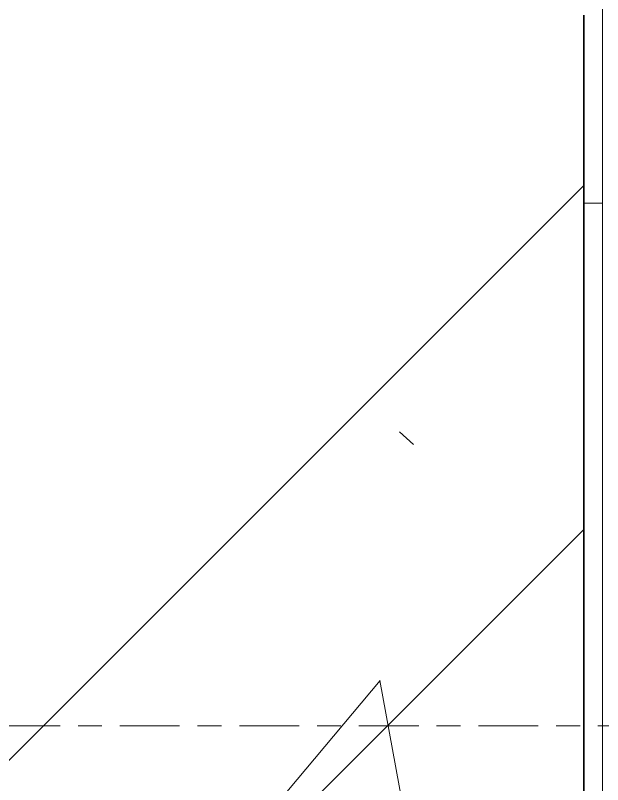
# Model space of a CAD drawing. Header units: millimetres. Extents: x -38913 to 20524, y -4975 to 129755.
# Drawn here: x 11317.4 to 11473.4, y 8984.4 to 9188.8 of the extents above; entities that cross this region are included whole.
import ezdxf

# ---------------------------------------------------------------- set-up
doc = ezdxf.new("R2010")
doc.units = ezdxf.units.MM
doc.linetypes.add('Centre', pattern=[31.75, 6.35, -4.7625, 15.875, -4.7625])
for name, color, linetype, lineweight in [('A-FLOR-HRAL-2', 11, 'Continuous', 9), ('A-FLOR-LEVL-2', 51, 'Centre', 9), ('S-STRS-1', 253, 'Continuous', 18), ('S-STRS-2', 31, 'Continuous', 35)]:
    doc.layers.add(name, color=color, linetype=linetype, lineweight=lineweight)
pattern_1 = [(50, (10760.67, 15225), (546.553, -47.817), [57.15, -628.65]), (355, (10760.67, 15225), (-105.73, 573.17), [45.72, -502.92]), (100.451, (10806.2, 15221), (440.828, 525.35), [48.57, -534.27]), (46.184, (10760.7, 15377.4), (813.24, -126.13), [85.725, -942.975]), (96.636, (10828.4, 15366.9), (712.21, 742.28), [72.855, -801.405]), (351.184, (10760.7, 15377.4), (712.21, 742.28), [68.58, -754.38]), (21, (10836.87, 15339.3), (454.843, -306.796), [57.15, -628.65]), (326, (10836.87, 15339.3), (185.406, 552.564), [45.72, -502.92]), (71.451, (10874.77, 15313.73), (640.25, 245.764), [48.57, -534.27]), (37.5, (10760.67, 15225), (9.2664, 253.665), [5.029, -491.795, 5.029, -505.511, -504.825]), (37.5, (10760.67, 15225), (9.2664, 253.665), [-1007.364, 5.03, -499.796]), (7.5, (10760.67, 15225), (200.459, 300.541), [5.029, -286.055, 5.029, -480.365, -192.405]), (7.5, (10760.67, 15225), (200.459, 300.541), [-776.478, 5.03, -187.376]), (327.5, (10590.74, 15225), (406.773, -17.1864), [5.029, -185.471, 5.029, -589.331, -788.67]), (327.5, (10590.74, 15225), (406.773, -17.1864), [-784.86, 5.03, -783.64]), (317.5, (10514.54, 15225), (444.388, 76.28), [5.03, -242.62, 5.03, -389.687, -560.07]), (317.5, (10514.54, 15225), (444.388, 76.28), [-642.366, 5.03, -555.04]), (45, (10760.67, 15225), (-188.585, 188.585), []), (45, (10760.67, 15510.75), (-188.585, 188.585), [])]

# ---------------------------------------------------------------- blocks, each defined once
blk = doc.blocks.new('Railing - 50 x 10mm-952826-TKCS_THANG BỘ TB4 - MẶT CẮT')
at = {"layer": 'A-FLOR-HRAL-2'}
for p in [(-123367.56, 23872.9), (-123372.56, 22738.89)]:
    blk.add_line(p, (-123367.56, 22738.89), dxfattribs=at)
blk = doc.blocks.new('Railing - Railing-V75-TKCS_THANG BỘ TB4 - MẶT CẮT')
blk.add_blockref('Railing - 50 x 10mm-952826-TKCS_THANG BỘ TB4 - MẶT CẮT', (0, -6800))
blk = doc.blocks.new('Railing - 50 x 10mm-V79-TKCS_THANG BỘ TB4 - MẶT CẮT')
at = {"layer": 'A-FLOR-HRAL-2'}
blk.add_line((-123367.56, 8950), (-123367.56, 9138.89), dxfattribs=at)
blk = doc.blocks.new('Railing - Railing-V80-TKCS_THANG BỘ TB4 - MẶT CẮT')
blk.add_blockref('Railing - 50 x 10mm-V79-TKCS_THANG BỘ TB4 - MẶT CẮT', (0, 0))

msp = doc.modelspace()

# ---------------------------------------------------------------- hatches: boundary and pattern name
at = {"layer": 'S-STRS-1'}
h = msp.add_hatch(dxfattribs=at)
h.set_pattern_fill('FP_7', color=256, style=0, pattern_type=2)
h.set_pattern_definition(pattern_1)
h.paths.add_polyline_path([(11468.28, 8814.65), (11468.28, 9188.89), (11208.35, 9188.89), (11208.35, 9377.78), (10948.35, 9377.78), (10948.35, 9566.67), (10688.35, 9566.67), (10688.35, 9755.56), (10428.35, 9755.56), (10428.35, 9944.44), (10168.35, 9944.44), (10168.35, 10133.33), (9908.35, 10133.33), (9908.35, 10322.22), (9648.35, 10322.22), (9648.35, 10511.11), (9388.35, 10511.11), (9388.35, 10325.71), (11281.97, 8950)])
h = msp.add_hatch(dxfattribs=at)
h.set_pattern_fill('FP_7', color=256, style=0, pattern_type=2)
h.set_pattern_definition(pattern_1)
h.paths.add_polyline_path([(11468.28, 8814.65), (11468.28, 9188.89), (11208.35, 9188.89), (11208.35, 9377.78), (10948.35, 9377.78), (10948.35, 9566.67), (10688.35, 9566.67), (10688.35, 9755.56), (10428.35, 9755.56), (10428.35, 9944.44), (10168.35, 9944.44), (10168.35, 10133.33), (9908.35, 10133.33), (9908.35, 10322.22), (9648.35, 10322.22), (9648.35, 10511.11), (9388.35, 10511.11), (9388.35, 10325.71), (11281.97, 8950)])

# ---------------------------------------------------------------- linework, layer by layer
at = {"layer": 'A-FLOR-LEVL-2'}
msp.add_line((6158.75, 9000), (16513.87, 9000), dxfattribs=at)
at = {"layer": 'S-STRS-2'}
msp.add_line((11468.35, 8949.97), (11468.35, 9188.89), dxfattribs=at)

# ---------------------------------------------------------------- block references
at = {"layer": 'A-FLOR-HRAL-2'}
for name, p in [('Railing - Railing-V75-TKCS_THANG BỘ TB4 - MẶT CẮT', (134840.92, -6800)), ('Railing - Railing-V80-TKCS_THANG BỘ TB4 - MẶT CẮT', (134840.92, 0))]:
    msp.add_blockref(name, p, dxfattribs=at)

doc.saveas('drawing.dxf')
